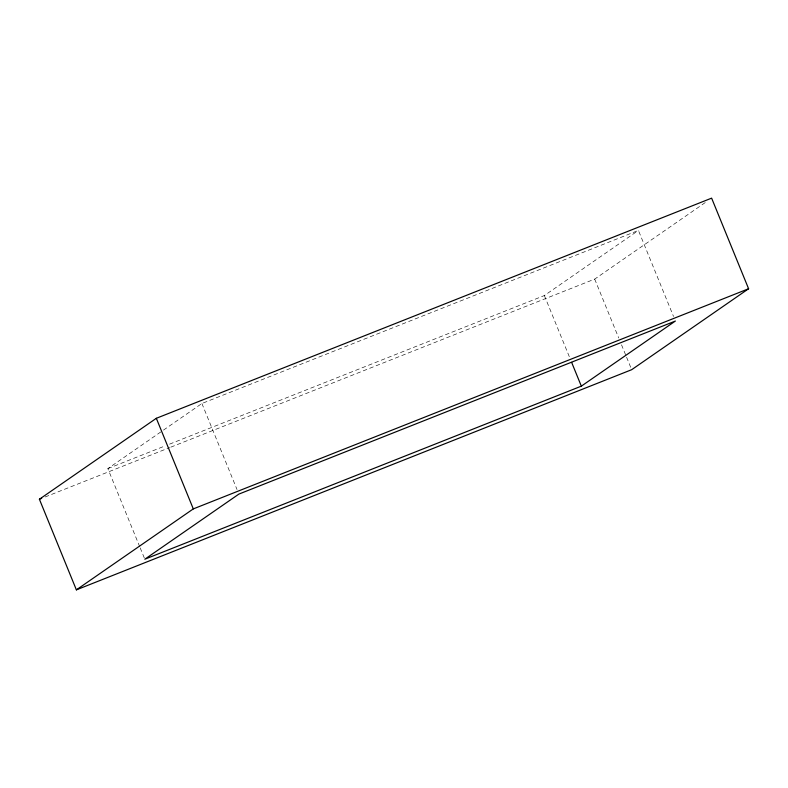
<?xml version="1.0" encoding="UTF-8"?>
<svg xmlns="http://www.w3.org/2000/svg" width="788" height="788" viewBox="0 0 788 788"><rect width="100%" height="100%" fill="white"/><g stroke="black" fill="none" stroke-linecap="round" stroke-linejoin="round"><path stroke-width="0.59" stroke-dasharray="3.94 2.96" d="M139.732 546.754L107.848 468.614L162.456 430.8M163.471 430.1L201.905 403.495L638.418 230.431L673.543 316.51M169.548 444.146L544.36 295.549L638.418 230.431M170.799 447.16L594.694 279.1L706.59 201.639M107.848 468.614L164.978 445.959M45.113 496.982L169.656 447.614M594.694 279.1L618.728 337.993M621.505 344.789L626.125 356.107M626.588 357.24L631.671 369.7M544.36 295.549L569.783 357.841M201.905 403.495L237.03 489.565M140.195 547.887L144.825 559.214"/><path stroke-width="1.18" d="M39.4 499.247L156.329 418.3L711.623 198.143L748.6 288.753L631.671 369.7L76.377 589.857L39.4 499.247L41.685 498.341M76.377 589.857L193.306 508.9L748.6 288.753M581.337 386.15L675.395 321.031L238.872 494.096L144.825 559.214L581.337 386.15L571.635 362.372M156.329 418.3L193.306 508.9"/></g></svg>
